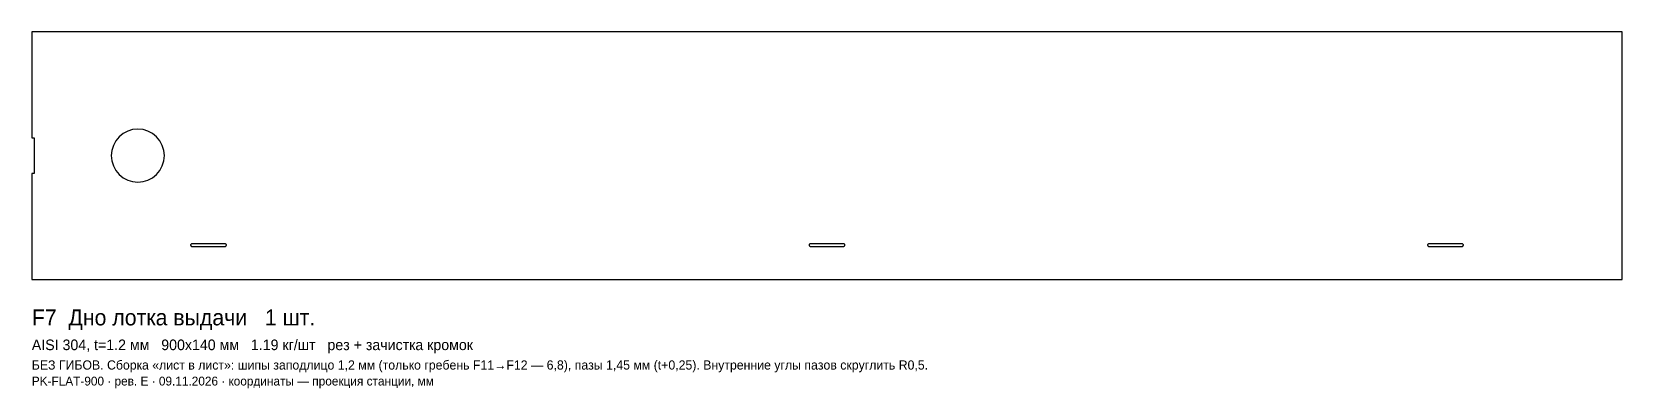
# Model space of a CAD drawing. Header units: millimetres. Extents: x 0 to 900, y -62 to 140.
import ezdxf

# ---------------------------------------------------------------- set-up
doc = ezdxf.new("R2010")
doc.units = ezdxf.units.MM
doc.layers.add('CUT', color=7, linetype='Continuous')
doc.layers.add('INFO', color=3, linetype='Continuous')

msp = doc.modelspace()

# ---------------------------------------------------------------- linework, layer by layer
at = {"layer": 'CUT'}
for points in [[(900, 0), (900, 140), (0, 140), (0, 80.12), (1.32, 80.12), (1.32, 59.88), (0, 59.88), (0, 0)], [(75, 70), (74.71, 72.93), (73.86, 75.74), (72.47, 78.33), (70.61, 80.61), (68.33, 82.47), (65.74, 83.86), (62.93, 84.71), (60, 85), (57.07, 84.71), (54.26, 83.86), (51.67, 82.47), (49.39, 80.61), (47.53, 78.33), (46.14, 75.74), (45.29, 72.93), (45, 70), (45.29, 67.07), (46.14, 64.26), (47.53, 61.67), (49.39, 59.39), (51.67, 57.53), (54.26, 56.14), (57.07, 55.29), (60, 55), (62.93, 55.29), (65.74, 56.14), (68.33, 57.53), (70.61, 59.39), (72.47, 61.67), (73.86, 64.26), (74.71, 67.07)], [(109.4, 18.67), (109.54, 18.69), (109.68, 18.73), (109.8, 18.8), (109.91, 18.89), (110, 19), (110.07, 19.12), (110.11, 19.26), (110.12, 19.4), (110.12, 19.4), (110.11, 19.54), (110.07, 19.68), (110, 19.8), (109.91, 19.91), (109.8, 20), (109.68, 20.07), (109.54, 20.11), (109.4, 20.12), (90.6, 20.12), (90.46, 20.11), (90.32, 20.07), (90.2, 20), (90.09, 19.91), (90, 19.8), (89.93, 19.68), (89.89, 19.54), (89.88, 19.4), (89.88, 19.4), (89.89, 19.26), (89.93, 19.12), (90, 19), (90.09, 18.89), (90.2, 18.8), (90.32, 18.73), (90.46, 18.69), (90.6, 18.67)], [(459.4, 18.67), (459.54, 18.69), (459.68, 18.73), (459.8, 18.8), (459.91, 18.89), (460, 19), (460.07, 19.12), (460.11, 19.26), (460.12, 19.4), (460.12, 19.4), (460.11, 19.54), (460.07, 19.68), (460, 19.8), (459.91, 19.91), (459.8, 20), (459.68, 20.07), (459.54, 20.11), (459.4, 20.12), (440.6, 20.12), (440.46, 20.11), (440.32, 20.07), (440.2, 20), (440.09, 19.91), (440, 19.8), (439.93, 19.68), (439.89, 19.54), (439.88, 19.4), (439.88, 19.4), (439.89, 19.26), (439.93, 19.12), (440, 19), (440.09, 18.89), (440.2, 18.8), (440.32, 18.73), (440.46, 18.69), (440.6, 18.67)], [(809.4, 18.67), (809.54, 18.69), (809.68, 18.73), (809.8, 18.8), (809.91, 18.89), (810, 19), (810.07, 19.12), (810.11, 19.26), (810.12, 19.4), (810.12, 19.4), (810.11, 19.54), (810.07, 19.68), (810, 19.8), (809.91, 19.91), (809.8, 20), (809.68, 20.07), (809.54, 20.11), (809.4, 20.12), (790.6, 20.12), (790.46, 20.11), (790.32, 20.07), (790.2, 20), (790.09, 19.91), (790, 19.8), (789.93, 19.68), (789.89, 19.54), (789.88, 19.4), (789.88, 19.4), (789.89, 19.26), (789.93, 19.12), (790, 19), (790.09, 18.89), (790.2, 18.8), (790.32, 18.73), (790.46, 18.69), (790.6, 18.67)]]:
    msp.add_lwpolyline(points, close=True, dxfattribs=at)

# ---------------------------------------------------------------- texts
at = {"layer": 'INFO'}
for s, height, p in [('F7  Дно лотка выдачи   1 шт.', 9, (0, -26)), ('AISI 304, t=1.2 мм   900x140 мм   1.19 кг/шт   рез + зачистка кромок', 6, (0, -40)), ('БЕЗ ГИБОВ. Сборка «лист в лист»: шипы заподлицо 1,2 мм (только гребень F11→F12 — 6,8), пазы 1,45 мм (t+0,25). Внутренние углы пазов скруглить R0,5.', 5.2, (0, -51)), ('PK-FLAT-900 · рев. E · 09.11.2026 · координаты — проекция станции, мм', 5, (0, -60))]:
    msp.add_text(s, height=height, dxfattribs=at).set_placement(p)

doc.saveas('drawing.dxf')
